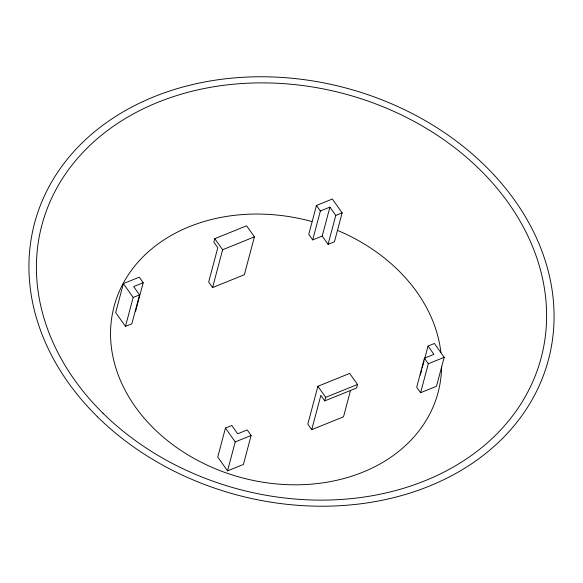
<?xml version="1.0" encoding="UTF-8"?>
<svg xmlns="http://www.w3.org/2000/svg" width="583" height="583" viewBox="0 0 583 583"><rect width="100%" height="100%" fill="white"/><g stroke="black" fill="none" stroke-linecap="round" stroke-linejoin="round"><path stroke-width="0.87" d="M214.799 238.68L213.859 242.2L217.78 247.739L208.67 282.026L212.569 287.587L244.357 274.717L254.407 236.873L246.587 225.803L214.799 238.68L222.619 249.75L212.569 287.587M123.392 283.6L115.689 312.568L125.469 326.407L131.816 323.835L139.526 294.874L133.66 286.574L143.192 282.711L139.279 277.173L123.392 283.6L133.172 297.447L125.469 326.407M135.489 311.672L143.192 282.711M225.453 428.06L217.751 457.028L227.53 470.867L243.417 464.44L251.12 435.472L247.214 429.941L237.675 433.796L231.808 425.488L225.453 428.06L235.233 441.907L227.53 470.867M322.202 236.093L328.083 244.35L334.438 241.777L342.134 212.861L332.354 199.014L316.46 205.449L308.764 234.366L312.677 239.904L322.202 236.093L329.912 207.133L320.373 210.988L312.677 239.904M328.083 244.35L335.779 215.433L329.912 207.133M311.73 429.664L320.861 395.34L324.775 400.871L356.563 388.008L357.503 384.481L349.676 373.404L317.888 386.274L307.817 424.125L311.73 429.664L343.518 416.801L350.543 390.391M324.775 400.871L325.715 397.351L317.888 386.274M428.06 346.047L433.927 354.355L424.395 358.217L416.685 387.178L420.598 392.716L436.485 386.281L444.188 357.321L434.408 343.474L428.06 346.047L424.555 359.215M420.35 375.015L421.749 369.746M422.216 367.99L424.089 360.972M420.598 392.716L428.301 363.748L424.395 358.217M222.619 249.75L254.407 236.873M133.172 297.447L139.526 294.874M335.779 215.433L342.134 212.861M325.715 397.351L357.503 384.481M235.233 441.907L251.12 435.472M428.301 363.748L444.188 357.321M316.46 205.449L320.373 210.988M441.615 366.831A167.62 132.8 14.9 0 1 262.663 482.177A167.62 132.8 14.9 0 1 112.395 313.851A167.62 132.8 14.9 0 1 311.92 221.547M337.331 230.314A167.62 132.8 14.9 0 1 440.916 352.628M102.958 413.201A258.305 204.655 14.9 0 0 534.596 377.398A258.305 204.655 14.9 0 0 236.953 83.901A258.305 204.655 14.9 0 0 102.958 413.201M97.441 416.765A265.863 210.638 14.9 0 0 541.702 379.912A265.863 210.638 14.9 0 0 235.357 77.823A265.863 210.638 14.9 0 0 97.441 416.765"/></g></svg>
